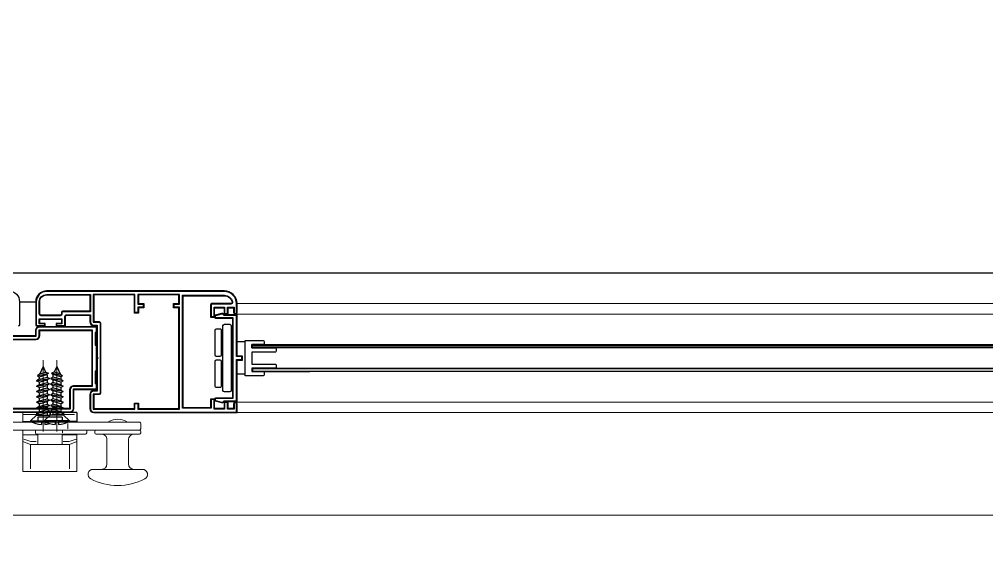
# Model space of a CAD drawing. Header units: millimetres. Extents: x 1251.1 to 1334.1, y 1577.6 to 1641.3.
# Drawn here: x 1277.3968 to 1277.7549, y 1610.7564 to 1610.9534 of the extents above; entities that cross this region are included whole.
import ezdxf

# ---------------------------------------------------------------- set-up
doc = ezdxf.new("R2010")
doc.units = ezdxf.units.MM
doc.linetypes.add('ACAD_ISO02W100', pattern=[15, 12, -3])
doc.layers.add('MONTANTI sezioni - windows structure section', color=2, linetype='Continuous')
doc.layers.add('MURATURA', color=140, linetype='Continuous')
doc.layers.add('PROIEZIONI finissime - fine lines', color=251, linetype='Continuous', lineweight=9)

msp = doc.modelspace()

# ---------------------------------------------------------------- hatches: boundary and pattern name
at = {"layer": 'MURATURA', "linetype": 'ACAD_ISO02W100'}
h = msp.add_hatch(dxfattribs=at)
h.set_pattern_fill('ANSI35', color=3, scale=0.05)
h.set_pattern_definition([(45, (0, 0), (-0.2245064030267288, 0.2245064030267289), []), (45, (0.2245065000000001, 0), (-0.2245064030267288, 0.2245064030267289), [0.396875, -0.079375, 0, -0.079375])])
h.paths.add_polyline_path([(1275.456753483145, 1615.634523159729), (1275.156753483145, 1615.634523159729), (1275.156753483145, 1613.888217224021), (1275.456753483146, 1613.888217224021)])
h.paths.add_polyline_path([(1275.456753483146, 1612.502217224021), (1275.156753483145, 1612.502217224021), (1275.156753483145, 1611.751262682027), (1275.456753483146, 1611.751262682027)])
h.paths.add_polyline_path([(1275.456753483146, 1611.751262682027), (1275.156753483145, 1611.751262682027), (1275.156753483145, 1610.859523159729), (1275.456753483146, 1610.859523159729)])
h.paths.add_polyline_path([(1276.706753483145, 1610.859523159729), (1275.456753483145, 1610.859523159729), (1275.456753483146, 1610.559523159729), (1276.706753483145, 1610.559523159729)])
h.paths.add_polyline_path([(1280.083173709272, 1610.859523159729), (1279.606753483146, 1610.859523159729), (1278.092753483145, 1610.859523159729), (1278.092753483145, 1610.559523159729), (1280.083173709272, 1610.559523159729)])
h.paths.add_polyline_path([(1281.066059752196, 1610.798323204241), (1281.088141802334, 1610.798323204241), (1281.088141802334, 1610.853528329592), (1281.066059752196, 1610.853528329592), (1280.383173709272, 1610.859523159729), (1280.383173709272, 1610.559523159729), (1281.066059752196, 1610.559523159729)])
h.paths.add_polyline_path([(1286.476753483145, 1610.859523159729), (1283.906555309423, 1610.859523159729), (1283.906555309423, 1610.559523159729), (1286.476753483145, 1610.559523159729)])
h.paths.add_polyline_path([(1283.431753483145, 1610.859523159729), (1282.810541713302, 1610.859523159729), (1282.810541713302, 1610.853528329592), (1282.788459663164, 1610.853528329592), (1282.788459663164, 1610.798323204241), (1282.810541713302, 1610.798323204241), (1282.810541713302, 1610.559523159729), (1283.431753483145, 1610.559523159729)])
h.paths.add_polyline_path([(1287.856753483145, 1610.859523159729), (1286.476753483145, 1610.859523159729), (1286.476753483145, 1610.559523159729), (1287.856753483145, 1610.559523159729)])
h.paths.add_polyline_path([(1288.156753483145, 1620.259523159729), (1287.856753483144, 1620.259523159729), (1287.856753483144, 1619.927217224021), (1288.156753483145, 1619.927217224021)])
h.paths.add_polyline_path([(1288.156753483145, 1618.409523159729), (1287.856753483144, 1618.409523159729), (1287.856753483144, 1618.059523159729), (1287.731753483143, 1618.059523159729), (1287.731753483143, 1618.042164282457), (1287.742994117388, 1618.042291516555), (1287.743056600734, 1618.036771357635), (1287.731753483143, 1618.036643416282), (1287.731753483143, 1617.909523159729), (1287.856753483144, 1617.909523159729), (1287.856753483144, 1616.268433821685, -0.09632442020552003), (1287.890346662308, 1616.260620894303), (1287.892460222294, 1616.261089947665, -1.409615050015798), (1287.905630186941, 1616.253700762244), (1287.920838684319, 1616.253700762244), (1287.920838684319, 1616.267700762244), (1287.925838684319, 1616.267700762244), (1287.925838684319, 1616.302200762244), (1288.035838684319, 1616.302200762244), (1288.035838684319, 1616.312200762244), (1287.980838684319, 1616.312200762244), (1287.980838684319, 1617.512200762244), (1287.941338684319, 1617.505000762244, -0.4142135623731002), (1287.942638684319, 1617.503700762245), (1287.946338684319, 1617.469200762244, -0.4142135623730951), (1287.947338684318, 1617.470200762244), (1287.966338684319, 1617.470200762244), (1287.966338684319, 1617.455200762245), (1287.942838684319, 1617.455200762245), (1287.942838684319, 1617.016534821501), (1287.942838684319, 1616.985674771253, -0.3790516119486363), (1287.94607038237, 1616.972544212884, 0.620867106915617), (1287.947540199818, 1616.971518201157, -0.7297554518617066), (1287.955522456552, 1616.949632983766, -0.5119182938506173), (1287.956838684318, 1616.948684300468), (1287.956838684319, 1616.927684300468), (1287.952838684319, 1616.927684300468), (1287.952838684319, 1616.918184300468), (1287.946088684319, 1616.915184300468), (1287.946088684319, 1616.913784821501), (1287.952838684319, 1616.913784821501), (1287.945588684319, 1616.915684300468, -1), (1287.944588684318, 1616.915684300468), (1287.94437192472, 1616.913784821501), (1287.944588684318, 1616.913784821501), (1287.944588684318, 1616.917684300468), (1287.943588684319, 1616.917684300468), (1287.944588684318, 1616.915684300468, 1), (1287.945588684319, 1616.915684300468), (1287.944588575847, 1616.927173886061, 0.4203278659906254), (1287.944088684319, 1616.927684300468), (1287.943338684319, 1616.927684300468, -0.4142135625510318), (1287.942838684319, 1616.928184300468, -1.067497911794788), (1287.945359165693, 1616.928349049124), (1287.946088684319, 1616.930989715194), (1287.946088684319, 1616.939684300468), (1287.945600615065, 1616.945331958972, -0.4883684815509557), (1287.945280935352, 1616.943787409157), (1287.944338684319, 1616.945431950885), (1287.944338684319, 1616.943818275064, 0.5773502690743991), (1287.945838684319, 1616.944684300468, 0.4202604686357269), (1287.937034562273, 1616.947708077995), (1287.938477291764, 1616.945190034751), (1287.937926534358, 1616.947245489373), (1287.935452718998, 1616.94839904842), (1287.935210026717, 1616.948008377082), (1287.934457858347, 1616.948862959561), (1287.931838684319, 1616.950084300468), (1287.93387604004, 1616.951034335043), (1287.936049672383, 1616.956321624474), (1287.938763953429, 1616.951584300468), (1287.939728677248, 1616.951584300468), (1287.942838684319, 1616.956970990725), (1287.942838684319, 1616.97516320439), (1287.942482823222, 1616.975784300468), (1287.941567801006, 1616.975784300468), (1287.939040546635, 1616.971406967493), (1287.937071039432, 1616.974844413209), (1287.935452718998, 1616.97559904842), (1287.935210026717, 1616.975208377082), (1287.934457858347, 1616.976062959561), (1287.931838684319, 1616.977284300468), (1287.930838684319, 1616.977284300468), (1287.919262518752, 1616.981334821501), (1287.910688684318, 1616.984334821501, -0.4142135623730947), (1287.910188684318, 1616.984834821501), (1287.910188684318, 1616.987334821501), (1287.942838684319, 1616.987334821501), (1287.942838684319, 1617.016534821501), (1287.942838684319, 1617.450700762244), (1287.942654862448, 1617.450900762244), (1287.923238684319, 1617.450900762244), (1287.923238684319, 1617.448900762245), (1287.916688684319, 1617.448900762245), (1287.916688684319, 1617.450900762244), (1287.898038684319, 1617.450900762244), (1287.898038684319, 1617.464700762245), (1287.884338684318, 1617.464700762245), (1287.884338684318, 1617.466543243461, -0.271448357002577), (1287.884338684318, 1617.476858281027), (1287.884338684318, 1617.531479555636), (1287.892003929958, 1617.556200762245), (1287.890666078769, 1617.556200762245, 0.8555416619106179), (1287.889748667093, 1617.562057045812), (1287.888338684319, 1617.564700762244), (1287.8901844182, 1617.564700762244), (1287.891683197536, 1617.573200762244), (1287.900338684319, 1617.573200762244), (1287.900338684319, 1617.573700762244, 0.2035297149911668), (1287.893862767395, 1617.570950762245), (1287.89534493823, 1617.570950762245, -0.3567297367405337), (1287.905406158356, 1617.57210024592, 0.2481821583237706), (1287.912838684319, 1617.571249655855), (1287.912838684319, 1617.574300762245), (1287.915838684318, 1617.573700762244), (1287.915838684318, 1617.605200762245), (1288.156753483145, 1617.605200762245)])
h.paths.add_polyline_path([(1287.927988684319, 1617.440700762244), (1287.928888684318, 1617.440700762244, 1), (1287.928888684318, 1617.441300762245), (1287.9282427172, 1617.441160347003, -0.5898519522632197)], flags=16)
h.paths.add_polyline_path([(1287.927688684319, 1616.999234821501, -7.433347962074191), (1287.926252754182, 1617.003457354266, 0.8217885193811031), (1287.926138684319, 1617.004034821501, 2.061552811797804), (1287.924938684319, 1617.003734821501)], flags=16)
h.paths.add_polyline_path([(1287.927688684319, 1616.995034821501), (1287.928688684319, 1616.989534821501), (1287.928688684319, 1616.992534821501), (1287.927688684319, 1617.00344391241)], flags=16)
h.paths.add_polyline_path([(1287.928688684319, 1617.450700762244), (1287.928688684319, 1617.447700762244), (1287.927488684319, 1617.430900762244), (1287.927488684319, 1616.995034821501), (1287.926688684319, 1616.995034821501), (1287.926688684319, 1617.430900762244), (1287.926688684319, 1617.445000762245)], flags=16)
h.paths.add_polyline_path([(1287.918888684319, 1617.445200762244), (1287.918888684319, 1617.430700762244), (1287.918888684319, 1616.995034821501), (1287.916688684319, 1616.989534821501), (1287.916688684319, 1616.992534821501), (1287.917688684319, 1617.430700762244), (1287.917688684319, 1617.445200762244)], flags=16)
h.paths.add_polyline_path([(1287.902538684318, 1617.450700762244), (1287.902538684318, 1617.016534821501), (1287.906438684319, 1616.988884821501), (1287.906438684319, 1617.016534821501)], flags=16)
h.paths.add_polyline_path([(1287.918688684319, 1617.445000762245), (1287.918688684319, 1617.430900762244), (1287.917888684319, 1617.430900762244), (1287.917888684319, 1617.445000762245)], flags=0)
h.paths.add_polyline_path([(1287.918688684319, 1616.995034821501), (1287.917888684319, 1616.995034821501), (1287.917888684319, 1617.016534821501), (1287.918688684319, 1617.016534821501)], flags=0)
h.paths.add_polyline_path([(1287.947221021968, 1616.976684300468), (1287.946095408117, 1616.976684300468), (1287.946095408117, 1616.972592205622, 0.105172265182314)], flags=17)
h.paths.add_polyline_path([(1287.947221021968, 1616.977884300468), (1287.945910087964, 1616.977884300468), (1287.945910087964, 1616.982318006593, -0.1148136773592622)], flags=17)
h.paths.add_polyline_path([(1287.905538684319, 1616.935034821501), (1287.905338684319, 1616.935034821501), (1287.905338684319, 1616.925034821501), (1287.905538684319, 1616.924881880325)], flags=16)
h.paths.add_polyline_path([(1287.942638684319, 1616.911831412435), (1287.941567801006, 1616.907834821501), (1287.942532524826, 1616.907834821501), (1287.942638684319, 1616.908020105157)], flags=16)
h.paths.add_polyline_path([(1287.942357822973, 1616.907182825313), (1287.942410728055, 1616.907380269766), (1287.942195012734, 1616.90700663987)], flags=0)
h.paths.add_polyline_path([(1287.942748225786, 1616.906934821501), (1287.942838684319, 1616.907477645112), (1287.942838684319, 1616.907834821501), (1287.941548385876, 1616.907834821501), (1287.941698365865, 1616.906934821501)], flags=0)
h.paths.add_polyline_path([(1287.941538684319, 1616.911026916347), (1287.943588684319, 1616.911026916347), (1287.943588684319, 1616.913784821501), (1287.941538684319, 1616.926312599279)], flags=16)
h.paths.add_polyline_path([(1287.912529455188, 1616.917851586117), (1287.911888684319, 1616.917209015733), (1287.911888684319, 1616.923734430852, -0.4784323438488244)], flags=16)
h.paths.add_polyline_path([(1287.954588684319, 1616.911034821501), (1287.953588684318, 1616.913784821501), (1287.953588684318, 1616.911034821501)], flags=16)
h.paths.add_polyline_path([(1287.950838684319, 1616.896534821501), (1287.951088684319, 1616.896534821501), (1287.951088684319, 1616.899284821501), (1287.951052778073, 1616.900634821501), (1287.950838684319, 1616.900634821501)], flags=16)
h.paths.add_polyline_path([(1287.954588684319, 1616.899284821501), (1287.954588684319, 1616.89946099648), (1287.95452462069, 1616.899284821501)], flags=16)
h.paths.add_polyline_path([(1287.946088684319, 1616.893784821501), (1287.948458625405, 1616.893784821501), (1287.946088684319, 1616.896349458234)], flags=16)
h.paths.add_polyline_path([(1287.942482823222, 1616.899734821501), (1287.941567801006, 1616.899734821501), (1287.941307993385, 1616.899284821501), (1287.942740653691, 1616.899284821501)], flags=0)
h.paths.add_polyline_path([(1287.92787604004, 1616.905384786926), (1287.926896192359, 1616.905841697403), (1287.927165983944, 1616.904834821501), (1287.928102133703, 1616.904834821501)], flags=16)
h.paths.add_polyline_path([(1287.928457858347, 1616.907556162408), (1287.928097746804, 1616.907388239638), (1287.928312453654, 1616.907013504708)], flags=16)
h.paths.add_polyline_path([(1287.938410728055, 1616.907380269765), (1287.937801809433, 1616.906325591775), (1287.937964968686, 1616.905716673154)], flags=0)
h.paths.add_polyline_path([(1287.938898205775, 1616.907834821501), (1287.937567801006, 1616.907834821501), (1287.936964968686, 1616.905585020655), (1287.937165983944, 1616.904834821501), (1287.938398272479, 1616.904834821501)], flags=0)
h.paths.add_polyline_path([(1287.939567801006, 1616.907834821501), (1287.939048185764, 1616.908734821501), (1287.937770128775, 1616.906504186592), (1287.938178014302, 1616.904056546894), (1287.93824829249, 1616.903934821501), (1287.938763953429, 1616.904834821501)], flags=0)
h.paths.add_polyline_path([(1287.946914791851, 1616.903784821501, -0.2283360803227158), (1287.945187847657, 1616.895100399207), (1287.942532524826, 1616.899734821501), (1287.939567801006, 1616.899734821501), (1287.937040546634, 1616.895357488525), (1287.934532524825, 1616.899734821501), (1287.933567801006, 1616.899734821501), (1287.931494668821, 1616.896144051226), (1287.930743433566, 1616.898947699366), (1287.929452718998, 1616.899549569453), (1287.929210026717, 1616.899158898115), (1287.928457858347, 1616.900013480594), (1287.925838684319, 1616.901234821501), (1287.92787604004, 1616.902184856076), (1287.928386797842, 1616.90342725769), (1287.929703733222, 1616.908342127437), (1287.929996626441, 1616.907834821501), (1287.930532524825, 1616.907834821501), (1287.933040546634, 1616.912212154475), (1287.935567801006, 1616.907834821501), (1287.936532524825, 1616.907834821501), (1287.937048185764, 1616.908734821501), (1287.937567801006, 1616.907834821501), (1287.939629717532, 1616.904834821501), (1287.942763953429, 1616.904834821501), (1287.943567801006, 1616.907834821501), (1287.943019017432, 1616.908785342534), (1287.945910087964, 1616.908785342534), (1287.945910087964, 1616.915184300468), (1287.950588684319, 1616.915184300468, 0.520473367305674), (1287.951058581031, 1616.915855172), (1287.953588684318, 1616.910858646523), (1287.951058581031, 1616.915855172, -0.5204733673048683), (1287.950588684319, 1616.915184300468), (1287.946095408117, 1616.915184300468), (1287.946095408117, 1616.911026916347, -0.07153290864980856), (1287.947050552276, 1616.908284821501), (1287.950639377775, 1616.908284821501, 0.2808556642637923), (1287.947083163659, 1616.908109204429, -0.1072910989195366)], flags=16)
h.paths.add_polyline_path([(1287.950338684319, 1616.891184300468, -0.5204733673209005), (1287.950808581031, 1616.890513428937), (1287.952862292304, 1616.893784821501)], flags=16)
h.paths.add_polyline_path([(1287.950338684319, 1616.909184300468), (1287.949338684318, 1616.909184300468), (1287.9461923721, 1616.905734821501), (1287.947221021968, 1616.905734821501)], flags=16)
h.paths.add_polyline_path([(1287.929548385877, 1616.899734821501), (1287.930178014302, 1616.903513096107), (1287.927996626441, 1616.899734821501)], flags=0)
h.paths.add_polyline_path([(1287.933048185763, 1616.908734821501), (1287.932187199802, 1616.907232114377), (1287.932660196806, 1616.906406577146)], flags=0)
h.paths.add_polyline_path([(1287.933567801006, 1616.907834821501), (1287.932201775602, 1616.910200846904), (1287.931703733222, 1616.908342127436), (1287.93199662644, 1616.907834821501)], flags=0)
h.paths.add_polyline_path([(1287.947221021968, 1616.901834821501), (1287.946095408117, 1616.901834821501), (1287.946095408117, 1616.896542726655), (1287.941387844062, 1616.896542726655), (1287.940532524826, 1616.899734821501), (1287.937567801006, 1616.899734821501), (1287.935040546635, 1616.895357488526), (1287.930813655032, 1616.902734821501), (1287.932201260124, 1616.902734821501), (1287.932322728315, 1616.903188146961), (1287.931540508162, 1616.907882094093), (1287.93293382641, 1616.905468796098), (1287.933703733222, 1616.908342127436), (1287.936248292491, 1616.903934821501), (1287.936763953429, 1616.904834821501), (1287.943838684319, 1616.904834821501), (1287.943838684319, 1616.908837452624, -0.1980842244545885)], flags=0)
h.paths.add_polyline_path([(1287.944588684318, 1616.899284821501), (1287.945838684319, 1616.896690899069), (1287.945838684319, 1616.901834821501), (1287.944588684318, 1616.902991397146)], flags=0)
h.paths.add_polyline_path([(1287.941728677248, 1616.902734821501), (1287.942941112813, 1616.904834821501), (1287.942763953429, 1616.904834821501), (1287.941560744573, 1616.902734821501)], flags=0)
h.paths.add_polyline_path([(1287.936398272479, 1616.902734821501), (1287.937048185764, 1616.898834821501), (1287.934813655032, 1616.902734821501), (1287.936398272479, 1616.902734821501), (1287.935796734173, 1616.906344532907), (1287.93672029054, 1616.90289777362), (1287.936813655032, 1616.902734821501)], flags=0)
h.paths.add_polyline_path([(1287.910338684319, 1616.908834821501, -0.4142135623731176), (1287.910638684319, 1616.908534821501), (1287.910838684319, 1616.908534821501, 0.4142135623730951), (1287.910338684319, 1616.909034821501, 2.305040646832476), (1287.903310244635, 1616.909034821501)], flags=16)
h.paths.add_polyline_path([(1287.905538684319, 1616.899034821501, 1.287696884126436), (1287.907038684319, 1616.900034821501, 3.004626061660565)], flags=16)
h.paths.add_polyline_path([(1287.945910087964, 1616.905926916347), (1287.945838684319, 1616.906934821501), (1287.945838684319, 1616.905849646742), (1287.945910087964, 1616.90473298689)], flags=0)
h.paths.add_polyline_path([(1287.932312453654, 1616.900556138293), (1287.933017845774, 1616.901787282367), (1287.932763953429, 1616.902734821501), (1287.931728677248, 1616.902734821501)], flags=0)
h.paths.add_polyline_path([(1287.909188684319, 1616.885534821501), (1287.909188684319, 1616.887534821501), (1287.899338684319, 1616.887534821501), (1287.899338684319, 1616.872534821501), (1287.906038684319, 1616.872534821501), (1287.906038684319, 1616.871034821501), (1287.904038684319, 1616.871034821501), (1287.904038684319, 1616.869034821501), (1287.899338684319, 1616.869034821501), (1287.899338684319, 1616.858034821501), (1287.904038684319, 1616.858034821501), (1287.941338684319, 1616.856034821501), (1287.941338684319, 1616.871034821501), (1287.939338684319, 1616.871034821501), (1287.939338684319, 1616.872534821501), (1287.941338684319, 1616.887534821501), (1287.936188684319, 1616.887534821501), (1287.936188684319, 1616.885034821501), (1287.909688684319, 1616.885234821501, -0.4142135623731173), (1287.909388684319, 1616.885534821501), (1287.909388684319, 1616.887534821501), (1287.909188684319, 1616.887534821501), (1287.909188684319, 1616.885534821501, 0.7207592199694189), (1287.910088684319, 1616.885234821501), (1287.935688684319, 1616.885234821501), (1287.935905498205, 1616.885327477008, -0.2047200237792095), (1287.935688684319, 1616.885234821501), (1287.909688684319, 1616.885234821501), (1287.909688684319, 1616.885034821501, -0.4142135622399033)], flags=16)
h.paths.add_polyline_path([(1287.950838684319, 1616.886684300468, 0.414213562373095), (1287.950338684319, 1616.887184300468, 0.849882950130926), (1287.950838684319, 1616.881965206704)], flags=16)
h.paths.add_polyline_path([(1287.946838684318, 1616.870184300468), (1287.948838684319, 1616.870184300468, 0.414213562373095), (1287.949338684319, 1616.870684300468, 0.4142135622399026), (1287.949838684319, 1616.870184300468, 1.917188118692041), (1287.950366635168, 1616.870940898769), (1287.954817387085, 1616.872393207077, 0.5219940003537873), (1287.947313025968, 1616.870842414351, -0.5119182938458535)], flags=16)
h.paths.add_polyline_path([(1287.967402418237, 1616.888666090777, -0.2440710539835995), (1287.967402418237, 1616.868702510159, -0.7852834424796222), (1287.963838684319, 1616.869572314453), (1287.963838684319, 1616.882684300468), (1287.961838684319, 1616.882684300468, 1.153515665027133), (1287.964252698354, 1616.886616489485, -1.103250625712284)], flags=16)
h.paths.add_polyline_path([(1287.927988684319, 1616.824534821501), (1287.928888684318, 1616.824534821501, 1), (1287.928888684318, 1616.825134821501), (1287.9282427172, 1616.82499440626, -0.5898519522632197)], flags=0)
h.paths.add_polyline_path([(1287.927688684319, 1616.383400762244, -7.433347967348145), (1287.926252754182, 1616.38762329501, 0.821788519393153), (1287.926138684319, 1616.388200762245, 2.061552811797659), (1287.924938684319, 1616.387900762244)], flags=16)
h.paths.add_polyline_path([(1287.927688684319, 1616.383400762244), (1287.927293684319, 1616.375500762244), (1287.923438684319, 1616.375500762244), (1287.923438684319, 1616.373700762245), (1287.928688684319, 1616.373700762245), (1287.928688684319, 1616.376700762244), (1287.927688684319, 1616.385100762244)], flags=16)
h.paths.add_polyline_path([(1287.917688684319, 1616.829034821501), (1287.916688684319, 1616.834534821501), (1287.916688684319, 1616.831534821501), (1287.917688684319, 1616.632519340037)], flags=0)
h.paths.add_polyline_path([(1287.921938684319, 1616.834534821501), (1287.906438684319, 1616.834534821501), (1287.906438684319, 1616.393700762244), (1287.906438684319, 1616.373050762244), (1287.907873869503, 1616.371500762245), (1287.916688684319, 1616.371500762245), (1287.916688684319, 1616.376700762244), (1287.917888684319, 1616.397100762243), (1287.917888684319, 1616.8327348215), (1287.921938684319, 1616.832734821501)], flags=16)
h.paths.add_polyline_path([(1287.928688684319, 1616.836734821501), (1287.928688684319, 1616.831534821501), (1287.927488684319, 1616.393700762243), (1287.927488684319, 1616.828834821501), (1287.926688684319, 1616.828834821501), (1287.926688684319, 1616.393700762244), (1287.926488684319, 1616.379200762244), (1287.926488684319, 1616.829034821501), (1287.929568684319, 1616.836734821501)], flags=16)
h.paths.add_polyline_path([(1287.923938684319, 1616.840234821501), (1287.912438684319, 1616.841734821501, -1), (1287.912438684319, 1616.842734821501), (1287.921438684319, 1616.842734821501), (1287.932938684319, 1616.841234821501, -1), (1287.932938684319, 1616.840234821501)], flags=16)
h.paths.add_polyline_path([(1287.938938684319, 1616.835184821501), (1287.938938684319, 1616.393700762244), (1287.942838684319, 1616.373700762244), (1287.942838684319, 1616.393700762244)], flags=16)
h.paths.add_polyline_path([(1287.943838684319, 1616.369700762245, -0.4142135624063931), (1287.944838684319, 1616.370700762245), (1287.942838684319, 1616.370700762244)], flags=16)
h.paths.add_polyline_path([(1287.942638684319, 1616.320700762245), (1287.942638684319, 1616.352400762244), (1287.941538684319, 1616.352400762244), (1287.941538684319, 1616.337000762245)], flags=16)
h.paths.add_polyline_path([(1287.918688684319, 1616.828834821501), (1287.917888684319, 1616.828834821501), (1287.917688684319, 1616.829034821501), (1287.918688684319, 1616.829034821501), (1287.918688684319, 1616.393700762244), (1287.918888684319, 1616.379200762244), (1287.918888684319, 1616.393700762244)], flags=16)
h.paths.add_polyline_path([(1287.918688684319, 1616.393500762244), (1287.918688684319, 1616.379200762244), (1287.917888684319, 1616.379200762244), (1287.917888684319, 1616.393500762244)], flags=0)
h.paths.add_polyline_path([(1287.966338684319, 1616.355200762245), (1287.966338684319, 1616.368200762244, 1), (1287.964338684319, 1616.368200762244), (1287.96438290531, 1616.355494848093, 1.161609647338991)], flags=16)
h.paths.add_polyline_path([(1287.932938684319, 1616.368000762244), (1287.923938684319, 1616.368000762244), (1287.923938684319, 1616.365500762244, -0.4142135623064989), (1287.923438684319, 1616.366000762244), (1287.923438684319, 1616.368000762244), (1287.921438684319, 1616.368000762244, -0.4142135623730941), (1287.921938684319, 1616.367500762245), (1287.923438684319, 1616.367500762245)], flags=16)
h.paths.add_polyline_path([(1287.897838684318, 1616.354787637359), (1287.898177516824, 1616.354200762244), (1287.899748691389, 1616.354200762244), (1287.897838684318, 1616.357508991535)], flags=16)
h.paths.add_polyline_path([(1287.901588684319, 1616.327750762244), (1287.901388684319, 1616.32779765508), (1287.901388684319, 1616.327550762245, -0.4142135623682167)], flags=16)
h.paths.add_polyline_path([(1287.905538684319, 1616.319200762244), (1287.905338684319, 1616.319200762244), (1287.905338684319, 1616.309200762244), (1287.905538684319, 1616.309047821068)], flags=16)
h.paths.add_polyline_path([(1287.891456346669, 1616.331300762244), (1287.892838684319, 1616.331300762244), (1287.892838684319, 1616.335858281028, 0.1183644341850213)], flags=16)
h.paths.add_polyline_path([(1287.88295634667, 1616.353300762244), (1287.884338684318, 1616.353300762244), (1287.884338684318, 1616.357858281027, 0.1183644341738465)], flags=16)
h.paths.add_polyline_path([(1287.8993467676, 1616.352700762244), (1287.899884623605, 1616.354708068181), (1287.900177516824, 1616.354200762244), (1287.900713415209, 1616.354200762244), (1287.902658182147, 1616.357595027962), (1287.902045604771, 1616.35530885807), (1287.903073641332, 1616.354829476748), (1287.904658182147, 1616.357595027962), (1287.903748691389, 1616.354200762244), (1287.904772029168, 1616.354200762244), (1287.9062881547, 1616.356214066733), (1287.905601328597, 1616.353650796819), (1287.907638684319, 1616.352700762244), (1287.905019510291, 1616.351479421337), (1287.902066491566, 1616.348124324046), (1287.902429182873, 1616.350300762244), (1287.901909567631, 1616.351200762244), (1287.900944843812, 1616.351200762244), (1287.899000076873, 1616.347806496526), (1287.899909567631, 1616.351200762244), (1287.894838684319, 1616.351200762244), (1287.894838684319, 1616.343700762244), (1287.897838684318, 1616.343700762244), (1287.897838684318, 1616.318200762244), (1287.897838684318, 1616.299200762244), (1287.911338684319, 1616.300900762245, 0.9052897873489504), (1287.912088684319, 1616.308426013914), (1287.912088684319, 1616.308200762244), (1287.915838684318, 1616.308200762244), (1287.915838684318, 1616.296200762244), (1287.894838684319, 1616.296200762244), (1287.894838684319, 1616.319450762244), (1287.893673822462, 1616.32432887276, -0.1551992392312012), (1287.891456346669, 1616.330100762244), (1287.893838684319, 1616.330100762244), (1287.895578996742, 1616.342700762244, -3.830235307395358), (1287.89428435551, 1616.346305565512, 1.795423136582553), (1287.892838684319, 1616.347200762244), (1287.892698684318, 1616.348200762244), (1287.886838684318, 1616.348200762244), (1287.886838684319, 1616.294815425555, 0.07530872579190465), (1287.887287293733, 1616.291853848631), (1287.892614084269, 1616.266232951754, -0.4101860522196146), (1287.890676512438, 1616.262491567354), (1287.891799468933, 1616.268860170107), (1287.887287293733, 1616.291853848631, -0.0753087257933803), (1287.886838684319, 1616.294815425555), (1287.886838684318, 1616.34467891707, -0.2302041215692192), (1287.882938684319, 1616.352700762244)], flags=16)
h.paths.add_polyline_path([(1287.905077987209, 1616.354923807593), (1287.904612734086, 1616.354111786011), (1287.905601328598, 1616.353650796819)], flags=16)
h.paths.add_polyline_path([(1287.903480742196, 1616.351200762244), (1287.900579162862, 1616.351200762244), (1287.901229076147, 1616.355100762244)], flags=0)
h.paths.add_polyline_path([(1287.894338684319, 1616.340700762244), (1287.893338684318, 1616.336200762244), (1287.893838684319, 1616.336200762244), (1287.897838684318, 1616.340700762244)], flags=0)
h.paths.add_polyline_path([(1287.894838684319, 1616.317200762245, 1.593227826171133), (1287.896078996742, 1616.318200762244, 1.593227826457661)], flags=0)
h.paths.add_polyline_path([(1287.897338684319, 1616.317700762245), (1287.897838684318, 1616.318200762244), (1287.896078996742, 1616.318200762244), (1287.895338684319, 1616.317700762244)], flags=0)
h.paths.add_polyline_path([(1287.894338684319, 1616.320700762244), (1287.893338684318, 1616.325200762244), (1287.893838684319, 1616.325200762244), (1287.897838684318, 1616.320700762244)], flags=16)
h.paths.add_polyline_path([(1285.35187570695, 1616.537647686661), (1286.713744738328, 1616.537647686661), (1286.713744738328, 1617.155860510672), (1285.35187570695, 1617.155860510672)], flags=9)
h.paths.add_polyline_path([(1280.827885312759, 1613.11427060983), (1282.585320510577, 1613.11427060983), (1282.585320510577, 1613.732483433841), (1280.827885312759, 1613.732483433841)], flags=9)
h.paths.add_polyline_path([(1276.848213701629, 1612.972055608124), (1278.302988599309, 1612.972055608124), (1278.302988599309, 1613.590268432135), (1276.848213701629, 1613.590268432135)], flags=9)
h.paths.add_polyline_path([(1281.003055865096, 1617.670198581119), (1282.457626124305, 1617.670198581119), (1282.457626124305, 1618.28841140513), (1281.003055865096, 1618.28841140513)], flags=9)
h.paths.add_polyline_path([(1276.388623040398, 1617.727487322587), (1278.449332453768, 1617.727487322587), (1278.449332453768, 1618.345700146598), (1276.388623040398, 1618.345700146598)], flags=9)

# ---------------------------------------------------------------- linework, layer by layer
at = {"layer": 'MONTANTI sezioni - windows structure section'}
for p, q in [((1277.396919423889, 1610.848889469485), (1277.402919423889, 1610.848889469485)), ((1277.480419423889, 1610.834039469485), (1277.477419423889, 1610.834039469485)), ((1277.482919423889, 1610.833039469485), (1277.918253483146, 1610.833039469485)), ((1277.482919423889, 1610.831839469485), (1277.482919423889, 1610.833039469485)), ((1277.918253483146, 1610.831839469485), (1277.482919423889, 1610.831839469485)), ((1277.483119423889, 1610.832839469485), (1277.918253483146, 1610.832839469485)), ((1277.483119423889, 1610.832039469485), (1277.483119423889, 1610.832839469485)), ((1277.918253483146, 1610.832039469485), (1277.483119423889, 1610.832039469485)), ((1277.403558206485, 1610.821527632766), (1277.407626742926, 1610.822417458591)), ((1277.405619423889, 1610.824889469485), (1277.404398082982, 1610.822270295457)), ((1277.404398082982, 1610.822270295457), (1277.406569458464, 1610.822852113764)), ((1277.405619423889, 1610.824889469485), (1277.406569458464, 1610.822852113764)), ((1277.406569458464, 1610.822852113764), (1277.407626742926, 1610.822417458591)), ((1277.407648265143, 1610.822421059971), (1277.406998596294, 1610.821931824719)), ((1277.408690582635, 1610.822421059971), (1277.409340251484, 1610.821931824719)), ((1277.409769389314, 1610.822852113764), (1277.408712104851, 1610.822417458591)), ((1277.412780641293, 1610.821527632766), (1277.408712104851, 1610.822417458591)), ((1277.410719423889, 1610.824889469485), (1277.409769389314, 1610.822852113764)), ((1277.411940764796, 1610.822270295457), (1277.409769389314, 1610.822852113764)), ((1277.410719423889, 1610.824889469485), (1277.411940764796, 1610.822270295457)), ((1277.932753483145, 1610.824239469485), (1277.482919423889, 1610.824239469485)), ((1277.482919423889, 1610.824239469485), (1277.482919423889, 1610.823039469485)), ((1277.482919423889, 1610.823039469485), (1277.504419423889, 1610.823039469485)), ((1277.918253483146, 1610.824039469485), (1277.483119423889, 1610.824039469485)), ((1277.483119423889, 1610.824039469485), (1277.483119423889, 1610.823239469485)), ((1277.483119423889, 1610.823239469485), (1277.918253483146, 1610.823239469485)), ((1277.928553483146, 1610.823039469485), (1277.504419423889, 1610.823039469485)), ((1277.403219423889, 1610.81967996804), (1277.408019423889, 1610.820479861314)), ((1277.404119423889, 1610.820195628979), (1277.403219423889, 1610.81967996804)), ((1277.404119423889, 1610.819160352798), (1277.403219423889, 1610.81967996804)), ((1277.404398082982, 1610.822270295457), (1277.403543500503, 1610.821518127087)), ((1277.403543500503, 1610.821518127087), (1277.404119423889, 1610.821160352798)), ((1277.404119423889, 1610.821160352798), (1277.406998596294, 1610.821931824719)), ((1277.404119423889, 1610.821160352798), (1277.404119423889, 1610.820195628979)), ((1277.404119423889, 1610.820195628979), (1277.407119423889, 1610.820999476556)), ((1277.404119423889, 1610.819160352798), (1277.407119423889, 1610.819964200375)), ((1277.404119423889, 1610.819160352798), (1277.404119423889, 1610.818195628979)), ((1277.404119423889, 1610.818195628979), (1277.407119423889, 1610.818999476556)), ((1277.406998596294, 1610.821931824719), (1277.407119423889, 1610.821672709105)), ((1277.407119423889, 1610.821672709105), (1277.407119423889, 1610.820999476556)), ((1277.407119423889, 1610.820999476556), (1277.408019423889, 1610.820479861314)), ((1277.408019423889, 1610.820479861314), (1277.407119423889, 1610.819964200375)), ((1277.407119423889, 1610.819964200375), (1277.407119423889, 1610.818999476556)), ((1277.407119423889, 1610.818999476556), (1277.408019423889, 1610.818479861314)), ((1277.409219423889, 1610.820999476556), (1277.408319423889, 1610.820479861314)), ((1277.408319423889, 1610.820479861314), (1277.409219423889, 1610.819964200375)), ((1277.413119423889, 1610.81967996804), (1277.408319423889, 1610.820479861314)), ((1277.409219423889, 1610.818999476556), (1277.408319423889, 1610.818479861314)), ((1277.409340251484, 1610.821931824719), (1277.409219423889, 1610.821672709105)), ((1277.409219423889, 1610.821672709105), (1277.409219423889, 1610.820999476556)), ((1277.412219423889, 1610.820195628979), (1277.409219423889, 1610.820999476556)), ((1277.409219423889, 1610.819964200375), (1277.409219423889, 1610.818999476556)), ((1277.412219423889, 1610.819160352798), (1277.409219423889, 1610.819964200375)), ((1277.412219423889, 1610.818195628979), (1277.409219423889, 1610.818999476556)), ((1277.412219423889, 1610.821160352798), (1277.409340251484, 1610.821931824719)), ((1277.411940764796, 1610.822270295457), (1277.412795347275, 1610.821518127087)), ((1277.412795347275, 1610.821518127087), (1277.412219423889, 1610.821160352798)), ((1277.412219423889, 1610.821160352798), (1277.412219423889, 1610.820195628979)), ((1277.412219423889, 1610.820195628979), (1277.413119423889, 1610.81967996804)), ((1277.412219423889, 1610.819160352798), (1277.413119423889, 1610.81967996804)), ((1277.412219423889, 1610.819160352798), (1277.412219423889, 1610.818195628979)), ((1277.480419423889, 1610.822039469485), (1277.477419423889, 1610.822039469485)), ((1277.403219423889, 1610.81767996804), (1277.408019423889, 1610.818479861314)), ((1277.404119423889, 1610.818195628979), (1277.403219423889, 1610.81767996804)), ((1277.404119423889, 1610.817160352798), (1277.403219423889, 1610.81767996804)), ((1277.403219423889, 1610.815679968041), (1277.408019423889, 1610.816479861313)), ((1277.404119423889, 1610.816195628978), (1277.403219423889, 1610.815679968041)), ((1277.404119423889, 1610.815160352798), (1277.403219423889, 1610.815679968041)), ((1277.404119423889, 1610.817160352798), (1277.407119423889, 1610.817964200375)), ((1277.404119423889, 1610.817160352798), (1277.404119423889, 1610.816195628978)), ((1277.404119423889, 1610.816195628978), (1277.407119423889, 1610.816999476556)), ((1277.404119423889, 1610.815160352798), (1277.407119423889, 1610.815964200375)), ((1277.408019423889, 1610.818479861314), (1277.407119423889, 1610.817964200375)), ((1277.407119423889, 1610.817964200375), (1277.407119423889, 1610.816999476556)), ((1277.407119423889, 1610.816999476556), (1277.408019423889, 1610.816479861313)), ((1277.408019423889, 1610.816479861313), (1277.407119423889, 1610.815964200375)), ((1277.407119423889, 1610.815964200375), (1277.407119423889, 1610.814999476556)), ((1277.408319423889, 1610.818479861314), (1277.409219423889, 1610.817964200375)), ((1277.413119423889, 1610.81767996804), (1277.408319423889, 1610.818479861314)), ((1277.409219423889, 1610.816999476556), (1277.408319423889, 1610.816479861313)), ((1277.408319423889, 1610.816479861313), (1277.409219423889, 1610.815964200375)), ((1277.413119423889, 1610.815679968041), (1277.408319423889, 1610.816479861313)), ((1277.409219423889, 1610.817964200375), (1277.409219423889, 1610.816999476556)), ((1277.412219423889, 1610.817160352798), (1277.409219423889, 1610.817964200375)), ((1277.412219423889, 1610.816195628978), (1277.409219423889, 1610.816999476556)), ((1277.409219423889, 1610.815964200375), (1277.409219423889, 1610.814999476556)), ((1277.412219423889, 1610.815160352798), (1277.409219423889, 1610.815964200375)), ((1277.412219423889, 1610.818195628979), (1277.413119423889, 1610.81767996804)), ((1277.412219423889, 1610.817160352798), (1277.413119423889, 1610.81767996804)), ((1277.412219423889, 1610.817160352798), (1277.412219423889, 1610.816195628978)), ((1277.412219423889, 1610.816195628978), (1277.413119423889, 1610.815679968041)), ((1277.412219423889, 1610.815160352798), (1277.413119423889, 1610.815679968041)), ((1277.403219423889, 1610.81367996804), (1277.408019423889, 1610.814479861313)), ((1277.404119423889, 1610.814195628978), (1277.403219423889, 1610.81367996804)), ((1277.404119423889, 1610.813160352798), (1277.403219423889, 1610.81367996804)), ((1277.403219423889, 1610.81167996804), (1277.408019423889, 1610.812479861313)), ((1277.404119423889, 1610.812195628979), (1277.403219423889, 1610.81167996804)), ((1277.404119423889, 1610.811160352798), (1277.403219423889, 1610.81167996804)), ((1277.404119423889, 1610.815160352798), (1277.404119423889, 1610.814195628978)), ((1277.404119423889, 1610.814195628978), (1277.407119423889, 1610.814999476556)), ((1277.404119423889, 1610.813160352798), (1277.407119423889, 1610.813964200375)), ((1277.404119423889, 1610.813160352798), (1277.404119423889, 1610.812195628979)), ((1277.404119423889, 1610.812195628979), (1277.407119423889, 1610.812999476556)), ((1277.404119423889, 1610.811160352798), (1277.407119423889, 1610.811964200375)), ((1277.407119423889, 1610.814999476556), (1277.408019423889, 1610.814479861313)), ((1277.408019423889, 1610.814479861313), (1277.407119423889, 1610.813964200375)), ((1277.407119423889, 1610.813964200375), (1277.407119423889, 1610.812999476556)), ((1277.407119423889, 1610.812999476556), (1277.408019423889, 1610.812479861313)), ((1277.408019423889, 1610.812479861313), (1277.407119423889, 1610.811964200375)), ((1277.407119423889, 1610.811964200375), (1277.407119423889, 1610.810999476556)), ((1277.409219423889, 1610.814999476556), (1277.408319423889, 1610.814479861313)), ((1277.408319423889, 1610.814479861313), (1277.409219423889, 1610.813964200375)), ((1277.413119423889, 1610.81367996804), (1277.408319423889, 1610.814479861313)), ((1277.409219423889, 1610.812999476556), (1277.408319423889, 1610.812479861313)), ((1277.408319423889, 1610.812479861313), (1277.409219423889, 1610.811964200375)), ((1277.413119423889, 1610.81167996804), (1277.408319423889, 1610.812479861313)), ((1277.412219423889, 1610.814195628978), (1277.409219423889, 1610.814999476556)), ((1277.409219423889, 1610.813964200375), (1277.409219423889, 1610.812999476556)), ((1277.412219423889, 1610.813160352798), (1277.409219423889, 1610.813964200375)), ((1277.412219423889, 1610.812195628979), (1277.409219423889, 1610.812999476556)), ((1277.409219423889, 1610.811964200375), (1277.409219423889, 1610.810999476556)), ((1277.412219423889, 1610.811160352798), (1277.409219423889, 1610.811964200375)), ((1277.412219423889, 1610.815160352798), (1277.412219423889, 1610.814195628978)), ((1277.412219423889, 1610.814195628978), (1277.413119423889, 1610.81367996804)), ((1277.412219423889, 1610.813160352798), (1277.413119423889, 1610.81367996804)), ((1277.412219423889, 1610.813160352798), (1277.412219423889, 1610.812195628979)), ((1277.412219423889, 1610.812195628979), (1277.413119423889, 1610.81167996804)), ((1277.412219423889, 1610.811160352798), (1277.413119423889, 1610.81167996804)), ((1277.403219423889, 1610.80967996804), (1277.408019423889, 1610.810479861314)), ((1277.404119423889, 1610.810195628978), (1277.403219423889, 1610.80967996804)), ((1277.404119423889, 1610.809160352798), (1277.403219423889, 1610.80967996804)), ((1277.403219423889, 1610.80767996804), (1277.408019423889, 1610.808479861314)), ((1277.404119423889, 1610.808195628978), (1277.403219423889, 1610.80767996804)), ((1277.404119423889, 1610.811160352798), (1277.404119423889, 1610.810195628978)), ((1277.404119423889, 1610.810195628978), (1277.407119423889, 1610.810999476556)), ((1277.404119423889, 1610.809160352798), (1277.407119423889, 1610.809964200375)), ((1277.404119423889, 1610.809160352798), (1277.404119423889, 1610.808195628978)), ((1277.404119423889, 1610.808195628978), (1277.407119423889, 1610.808999476556)), ((1277.407119423889, 1610.810999476556), (1277.408019423889, 1610.810479861314)), ((1277.408019423889, 1610.810479861314), (1277.407119423889, 1610.809964200375)), ((1277.407119423889, 1610.809964200375), (1277.407119423889, 1610.808999476556)), ((1277.407119423889, 1610.808999476556), (1277.408019423889, 1610.808479861314)), ((1277.408019423889, 1610.808479861314), (1277.407119423889, 1610.807964200375)), ((1277.409219423889, 1610.810999476556), (1277.408319423889, 1610.810479861314)), ((1277.408319423889, 1610.810479861314), (1277.409219423889, 1610.809964200375)), ((1277.413119423889, 1610.80967996804), (1277.408319423889, 1610.810479861314)), ((1277.409219423889, 1610.808999476556), (1277.408319423889, 1610.808479861314)), ((1277.408319423889, 1610.808479861314), (1277.409219423889, 1610.807964200375)), ((1277.413119423889, 1610.80767996804), (1277.408319423889, 1610.808479861314)), ((1277.412219423889, 1610.810195628978), (1277.409219423889, 1610.810999476556)), ((1277.409219423889, 1610.809964200375), (1277.409219423889, 1610.808999476556)), ((1277.412219423889, 1610.809160352798), (1277.409219423889, 1610.809964200375)), ((1277.412219423889, 1610.808195628978), (1277.409219423889, 1610.808999476556)), ((1277.412219423889, 1610.811160352798), (1277.412219423889, 1610.810195628978)), ((1277.412219423889, 1610.810195628978), (1277.413119423889, 1610.80967996804)), ((1277.412219423889, 1610.809160352798), (1277.413119423889, 1610.80967996804)), ((1277.412219423889, 1610.809160352798), (1277.412219423889, 1610.808195628978)), ((1277.412219423889, 1610.808195628978), (1277.413119423889, 1610.80767996804)), ((1277.418169423889, 1610.807889469485), (1277.398169423889, 1610.807889469485)), ((1277.403168902856, 1610.806889469485), (1277.400927329043, 1610.80481806584)), ((1277.400927329043, 1610.80481806584), (1277.405019423889, 1610.80481806584)), ((1277.400927329043, 1610.80481806584), (1277.400927329043, 1610.804632745687)), ((1277.400927329043, 1610.804632745687), (1277.405019423889, 1610.804632745687)), ((1277.403168902856, 1610.807889469485), (1277.403168902856, 1610.806889469485)), ((1277.403168902856, 1610.806889469485), (1277.408069944922, 1610.806889469485)), ((1277.404119423889, 1610.807160352798), (1277.403219423889, 1610.80767996804)), ((1277.403669423889, 1610.806139469486), (1277.403669423889, 1610.804639469485)), ((1277.412669423889, 1610.806139469486), (1277.403669423889, 1610.806139469486)), ((1277.404119423889, 1610.807160352798), (1277.407119423889, 1610.807964200375)), ((1277.404119423889, 1610.807160352798), (1277.404119423889, 1610.806889469485)), ((1277.405019423889, 1610.804889469485), (1277.405019423889, 1610.803507131836)), ((1277.405019423889, 1610.804889469485), (1277.406104598648, 1610.804889469485)), ((1277.408268902856, 1610.806889469485), (1277.406027329042, 1610.80481806584)), ((1277.410119423889, 1610.80481806584), (1277.406027329042, 1610.80481806584)), ((1277.406027329042, 1610.80481806584), (1277.406027329042, 1610.804632745687)), ((1277.410119423889, 1610.804632745687), (1277.406027329042, 1610.804632745687)), ((1277.406219423889, 1610.804535781704), (1277.406219423889, 1610.803507131836)), ((1277.407119423889, 1610.807964200375), (1277.407119423889, 1610.806889469485)), ((1277.408069944922, 1610.807889469485), (1277.408069944922, 1610.806889469485)), ((1277.408268902856, 1610.807889469485), (1277.408268902856, 1610.806889469485)), ((1277.413169944922, 1610.806889469485), (1277.408268902856, 1610.806889469485)), ((1277.409219423889, 1610.807964200375), (1277.409219423889, 1610.806889469485)), ((1277.412219423889, 1610.807160352798), (1277.409219423889, 1610.807964200375)), ((1277.410119423889, 1610.804889469485), (1277.410119423889, 1610.803507131836)), ((1277.411319423889, 1610.804889469485), (1277.410119423889, 1610.804889469485)), ((1277.411319423889, 1610.804889469485), (1277.411319423889, 1610.803507131836)), ((1277.415411518735, 1610.80481806584), (1277.411319423889, 1610.80481806584)), ((1277.415411518735, 1610.804632745687), (1277.411319423889, 1610.804632745687)), ((1277.412219423889, 1610.807160352798), (1277.413119423889, 1610.80767996804)), ((1277.412219423889, 1610.807160352798), (1277.412219423889, 1610.806889469485)), ((1277.412669423889, 1610.806139469486), (1277.412669423889, 1610.804639469485)), ((1277.418169423889, 1610.804639469485), (1277.412669423889, 1610.804639469485)), ((1277.413169944922, 1610.807889469485), (1277.413169944922, 1610.806889469485)), ((1277.413169944922, 1610.806889469485), (1277.415411518735, 1610.80481806584)), ((1277.415411518735, 1610.80481806584), (1277.415411518735, 1610.804632745687)), ((1277.418169423889, 1610.807889469485), (1277.418169423889, 1610.804389469485))]:
    msp.add_line(p, q, dxfattribs=at)
for points in [[(1277.392919423889, 1610.852889469485, -0.414213562373093), (1277.396919423889, 1610.848889469485), (1277.396919423889, 1610.840389469485, -0.4142135623730951), (1277.396419423889, 1610.839889469485)], [(1277.386919423889, 1610.836389469485), (1277.402919423889, 1610.836389469485), (1277.402919423889, 1610.838289469485, -0.4142135623731146), (1277.404419423889, 1610.839789469485), (1277.425419423889, 1610.839789469485), (1277.425419423889, 1610.837289469485), (1277.425119423889, 1610.837289469485), (1277.425119423889, 1610.833039469485), (1277.425419423889, 1610.833039469485), (1277.425419423889, 1610.823039469485), (1277.425119423889, 1610.823039469485), (1277.425119423889, 1610.818789469485), (1277.425419423889, 1610.818789469485), (1277.425419423889, 1610.816289469485), (1277.416919423889, 1610.816289469485), (1277.416919423889, 1610.809389469485, -0.4142135623730951), (1277.415419423889, 1610.807889469485), (1277.384419423889, 1610.807889469485, -0.4142135623730951)], [(1277.386919423889, 1610.836189469485), (1277.403119423889, 1610.836189469485), (1277.403119423889, 1610.838289469485, -0.4142135623731258), (1277.404419423889, 1610.839589469485), (1277.425219423889, 1610.839589469485), (1277.425219423889, 1610.837489469485), (1277.424919423889, 1610.837489469485), (1277.424919423889, 1610.832839469485), (1277.425219423889, 1610.832839469485), (1277.425219423889, 1610.823239469485), (1277.424919423889, 1610.823239469485), (1277.424919423889, 1610.818589469485), (1277.425219423889, 1610.818589469485), (1277.425219423889, 1610.816489469485), (1277.416719423889, 1610.816489469485), (1277.416719423889, 1610.809389469485, -0.4142135623731002), (1277.415419423889, 1610.808089469485), (1277.384419423889, 1610.808089469485, -0.4142135623731001)]]:
    msp.add_lwpolyline(points, format="xyb", dxfattribs=at)
for points in [[(1277.402919423889, 1610.840389469485, 0.4142135623730951), (1277.403419423889, 1610.839889469485), (1277.406419423889, 1610.839889469485), (1277.406419423889, 1610.840889469485), (1277.404419423889, 1610.840889469485), (1277.404419423889, 1610.842389469485), (1277.412419423889, 1610.842389469485), (1277.412419423889, 1610.840889469485), (1277.410419423889, 1610.840889469485), (1277.410419423889, 1610.839889469485), (1277.413919423889, 1610.839889469485), (1277.413919423889, 1610.843389469485, -0.4142135623730951), (1277.414419423889, 1610.843889469485), (1277.422919423889, 1610.843889469485), (1277.422919423889, 1610.841539469485, 0.4142135623730951), (1277.424419423889, 1610.840039469485), (1277.425419423889, 1610.840039469485), (1277.425419423889, 1610.828339469485), (1277.425719423889, 1610.828039469485), (1277.425419423889, 1610.827739469485), (1277.425419423889, 1610.816039469485), (1277.424419423889, 1610.816039469485, 0.4142135623730951), (1277.422919423889, 1610.814539469485), (1277.422919423889, 1610.809389469485, 0.4142135623730951), (1277.424419423889, 1610.807889469485), (1277.477419423889, 1610.807889469485), (1277.477419423889, 1610.811139469485, 1), (1277.476119423889, 1610.811139469485), (1277.476119423889, 1610.809389469485), (1277.474119423889, 1610.809389469485), (1277.474119423889, 1610.811789469485), (1277.472619423889, 1610.811789469485), (1277.472619423889, 1610.809389469485), (1277.469119423889, 1610.809389469485), (1277.469119423889, 1610.812889469485), (1277.467619423889, 1610.812889469485), (1277.467619423889, 1610.809689469485), (1277.457419423889, 1610.809689469485), (1277.457419423889, 1610.851089469485), (1277.472719423889, 1610.851089469485, -0.3539972922353375), (1277.475555791749, 1610.848793636152, -0.4771078284050197), (1277.475066762808, 1610.848189469485), (1277.468119423889, 1610.848189469485, 0.4142135623730951), (1277.467619423889, 1610.847689469485), (1277.467619423889, 1610.843189469485), (1277.469119423889, 1610.843189469485), (1277.469119423889, 1610.846689469485), (1277.472619423889, 1610.846689469485), (1277.472619423889, 1610.844289469485), (1277.474119423889, 1610.844289469485), (1277.474119423889, 1610.846689469485), (1277.476119423889, 1610.846689469485), (1277.476119423889, 1610.844939469485, 1), (1277.477419423889, 1610.844939469485), (1277.477419423889, 1610.848189469485, 0.4142135623730951), (1277.472719423889, 1610.852889469485), (1277.406919423889, 1610.852889469485, 0.414213562373093), (1277.402919423889, 1610.848889469485)], [(1277.403119423889, 1610.840389469485, 0.4142135623731173), (1277.403419423889, 1610.840089469485), (1277.406219423889, 1610.840089469485), (1277.406219423889, 1610.840689469485), (1277.404219423889, 1610.840689469485), (1277.404219423889, 1610.842589469485), (1277.412619423889, 1610.842589469485), (1277.412619423889, 1610.840689469485), (1277.410619423889, 1610.840689469485), (1277.410619423889, 1610.840089469485), (1277.413719423889, 1610.840089469485), (1277.413719423889, 1610.843389469485, -0.4142135623730856), (1277.414419423889, 1610.844089469485), (1277.423119423889, 1610.844089469485), (1277.423119423889, 1610.841539469485, 0.4142135623731002), (1277.424419423889, 1610.840239469485), (1277.425619423889, 1610.840239469485), (1277.425619423889, 1610.828422312198), (1277.426002266601, 1610.828039469485), (1277.425619423889, 1610.827656626773), (1277.425619423889, 1610.815839469485), (1277.424419423889, 1610.815839469485, 0.4142135623731002), (1277.423119423889, 1610.814539469485), (1277.423119423889, 1610.809389469485, 0.4142135623731002), (1277.424419423889, 1610.808089469485), (1277.477219423889, 1610.808089469485), (1277.477219423889, 1610.811139469485, 1), (1277.476319423889, 1610.811139469485), (1277.476319423889, 1610.809189469485), (1277.473919423889, 1610.809189469485), (1277.473919423889, 1610.811589469485), (1277.472819423889, 1610.811589469485), (1277.472819423889, 1610.809189469485), (1277.468919423889, 1610.809189469485), (1277.468919423889, 1610.812689469485), (1277.467819423889, 1610.812689469485), (1277.467819423889, 1610.809489469485), (1277.457219423889, 1610.809489469485), (1277.457219423889, 1610.851289469485), (1277.472719423889, 1610.851289469485, -0.3539972922353337), (1277.475751403326, 1610.848835302819, -0.4771078284050183), (1277.475066762808, 1610.847989469485), (1277.468119423889, 1610.847989469485, 0.4142135623731173), (1277.467819423889, 1610.847689469485), (1277.467819423889, 1610.843389469485), (1277.468919423889, 1610.843389469485), (1277.468919423889, 1610.846889469485), (1277.472819423889, 1610.846889469485), (1277.472819423889, 1610.844489469485), (1277.473919423889, 1610.844489469485), (1277.473919423889, 1610.846889469485), (1277.476319423889, 1610.846889469485), (1277.476319423889, 1610.844939469485, 1), (1277.477219423889, 1610.844939469485), (1277.477219423889, 1610.848189469485, 0.4142135623730966), (1277.472719423889, 1610.852689469485), (1277.406919423889, 1610.852689469485, 0.4142135623730968), (1277.403119423889, 1610.848889469485)], [(1277.404219423889, 1610.848889469485, -0.4142135623731018), (1277.406919423889, 1610.851589469485), (1277.423119423889, 1610.851589469485), (1277.423119423889, 1610.845189469485), (1277.412919423889, 1610.845189469485, 0.4142135623731173), (1277.412619423889, 1610.844889469485), (1277.412619423889, 1610.844389469485, -0.4142135623730856), (1277.411919423889, 1610.843689469485), (1277.404919423889, 1610.843689469485, -0.4142135623730856), (1277.404219423889, 1610.844389469485)], [(1277.404419423889, 1610.848889469485, -0.4142135623731018), (1277.406919423889, 1610.851389469485), (1277.422919423889, 1610.851389469485), (1277.422919423889, 1610.845389469485), (1277.412919423889, 1610.845389469485, 0.4142135623730943), (1277.412419423889, 1610.844889469485), (1277.412419423889, 1610.844389469485, -0.4142135623730951), (1277.411919423889, 1610.843889469485), (1277.404919423889, 1610.843889469485, -0.4142135623730951), (1277.404419423889, 1610.844389469485)], [(1277.439619423889, 1610.851589469485), (1277.424219423889, 1610.851589469485), (1277.424219423889, 1610.841339469485), (1277.426419423889, 1610.841339469485, -0.4142135623731173), (1277.426719423889, 1610.841039469485), (1277.426719423889, 1610.815039469485, -0.4142135623731173), (1277.426419423889, 1610.814739469485), (1277.424219423889, 1610.814739469485), (1277.424219423889, 1610.809189469485), (1277.439619423889, 1610.809189469485), (1277.439619423889, 1610.811189469485), (1277.440719423889, 1610.811189469485), (1277.440719423889, 1610.809189469485), (1277.456119423889, 1610.809189469485), (1277.456119423889, 1610.846889469485), (1277.454119423889, 1610.846889469485), (1277.454119423889, 1610.847989469485), (1277.456119423889, 1610.847989469485), (1277.456119423889, 1610.851589469485), (1277.440719423889, 1610.851589469485), (1277.440719423889, 1610.847989469485), (1277.442719423889, 1610.847989469485), (1277.442719423889, 1610.846889469485), (1277.440719423889, 1610.846889469485), (1277.440719423889, 1610.844889469485), (1277.439619423889, 1610.844889469485)], [(1277.439419423889, 1610.851389469485), (1277.424419423889, 1610.851389469485), (1277.424419423889, 1610.841539469485), (1277.426419423889, 1610.841539469485, -0.4142135623730956), (1277.426919423889, 1610.841039469485), (1277.426919423889, 1610.815039469485, -0.4142135623730951), (1277.426419423889, 1610.814539469485), (1277.424419423889, 1610.814539469485), (1277.424419423889, 1610.809389469485), (1277.439419423889, 1610.809389469485), (1277.439419423889, 1610.811389469485), (1277.440919423889, 1610.811389469485), (1277.440919423889, 1610.809389469485), (1277.455919423889, 1610.809389469485), (1277.455919423889, 1610.846689469485), (1277.453919423889, 1610.846689469485), (1277.453919423889, 1610.848189469485), (1277.455919423889, 1610.848189469485), (1277.455919423889, 1610.851389469485), (1277.440919423889, 1610.851389469485), (1277.440919423889, 1610.848189469485), (1277.442919423889, 1610.848189469485), (1277.442919423889, 1610.846689469485), (1277.440919423889, 1610.846689469485), (1277.440919423889, 1610.844689469485), (1277.439419423889, 1610.844689469485)], [(1277.469119423889, 1610.843598491138), (1277.469119423889, 1610.843139469485, 0.4142135623730843), (1277.469419423889, 1610.842839469485), (1277.475719423889, 1610.842839469485), (1277.475719423889, 1610.813239469485), (1277.469419423889, 1610.813239469485, 0.4142135623730843), (1277.469119423889, 1610.812939469485), (1277.469119423889, 1610.812480447833, 0.3394542588633662), (1277.469341778175, 1610.812190670085), (1277.471606647737, 1610.811583800115, 0.2679491924311567), (1277.472572573564, 1610.81184261916), (1277.472769423889, 1610.812039469485), (1277.477419423889, 1610.812039469485), (1277.477419423889, 1610.827289469485), (1277.479419423889, 1610.827289469485), (1277.479419423889, 1610.828789469485), (1277.477419423889, 1610.828789469485), (1277.477419423889, 1610.844039469485), (1277.472769423889, 1610.844039469485), (1277.472572573564, 1610.844236319811, 0.2679491924311567), (1277.471606647737, 1610.844495138856), (1277.469341778175, 1610.843888268886, 0.3394542588633662)], [(1277.469319423889, 1610.843598491138), (1277.469319423889, 1610.843139469485, 0.4142135623731616), (1277.469419423889, 1610.843039469485), (1277.475919423889, 1610.843039469485), (1277.475919423889, 1610.813039469485), (1277.469419423889, 1610.813039469485, 0.4142135623731618), (1277.469319423889, 1610.812939469485), (1277.469319423889, 1610.812480447833, 0.3394542588634982), (1277.469393541984, 1610.81238385525), (1277.471658411546, 1610.81177698528, 0.2679491924311567), (1277.472431152207, 1610.811984040516), (1277.472686581177, 1610.812239469485), (1277.477219423889, 1610.812239469485), (1277.477219423889, 1610.827489469485), (1277.479219423889, 1610.827489469485), (1277.479219423889, 1610.828589469485), (1277.477219423889, 1610.828589469485), (1277.477219423889, 1610.843839469485), (1277.472686581177, 1610.843839469485), (1277.472431152207, 1610.844094898454, 0.2679491924311512), (1277.471658411546, 1610.84430195369), (1277.469393541984, 1610.84369508372, 0.339454258863412)], [(1277.475219423889, 1610.816039469485, -0.4142135623730965), (1277.474719423889, 1610.815539469485), (1277.472719423889, 1610.815539469485, -0.4142135623730951), (1277.472219423889, 1610.816039469485), (1277.472219423889, 1610.840039469485, -0.4142135623730948), (1277.472719423889, 1610.840539469486), (1277.474719423889, 1610.840539469486, -0.4142135623730954), (1277.475219423889, 1610.840039469485)], [(1277.384219423889, 1610.814739469485), (1277.385419423889, 1610.814739469485, 0.4142135623731002), (1277.386719423889, 1610.816039469485), (1277.386719423889, 1610.835089469485), (1277.402919423889, 1610.835089469485, 0.4142135623731002), (1277.404219423889, 1610.836389469485), (1277.404219423889, 1610.838489469485), (1277.423819423889, 1610.838489469485), (1277.423819423889, 1610.817589469485), (1277.416919423889, 1610.817589469485, 0.4142135623731002), (1277.415619423889, 1610.816289469485), (1277.415619423889, 1610.809189469485), (1277.384219423889, 1610.809189469485)], [(1277.384419423889, 1610.814539469485), (1277.385419423889, 1610.814539469485, 0.4142135623730951), (1277.386919423889, 1610.816039469485), (1277.386919423889, 1610.834889469485), (1277.402919423889, 1610.834889469485, 0.4142135623730951), (1277.404419423889, 1610.836389469485), (1277.404419423889, 1610.838289469485), (1277.423619423889, 1610.838289469485), (1277.423619423889, 1610.817789469485), (1277.416919423889, 1610.817789469485, 0.4142135623730951), (1277.415419423889, 1610.816289469485), (1277.415419423889, 1610.809389469485), (1277.384419423889, 1610.809389469485)], [(1277.469219423889, 1610.829289469485, 0.4142135623730958), (1277.469719423889, 1610.828789469485), (1277.471219423889, 1610.828789469485, 0.4142135623730943), (1277.471719423889, 1610.829289469485), (1277.471719423889, 1610.838289469485, 0.4142135623730958), (1277.471219423889, 1610.838789469485), (1277.469719423889, 1610.838789469485, 0.4142135623730943), (1277.469219423889, 1610.838289469485)], [(1277.491619423889, 1610.831789469485, -0.4142135623730951), (1277.491919423889, 1610.831489469485), (1277.491919423889, 1610.830589469485, -0.4142135623730979), (1277.491619423889, 1610.830289469485), (1277.482919423889, 1610.830289469485), (1277.482919423889, 1610.825789469485), (1277.491619423889, 1610.825789469485, -0.4142135623730917), (1277.491919423889, 1610.825489469485), (1277.491919423889, 1610.824589469485, -0.4142135623730979), (1277.491619423889, 1610.824289469485), (1277.482919423889, 1610.824289469485), (1277.482919423889, 1610.823039469485), (1277.487119423889, 1610.823039469485, -0.4142135623730974), (1277.487419423889, 1610.822739469485), (1277.487419423889, 1610.821839469485, -0.4142135623730921), (1277.487119423889, 1610.821539469485), (1277.480419423889, 1610.821539469485), (1277.480419423889, 1610.834539469485), (1277.487119423889, 1610.834539469485, -0.4142135623730951), (1277.487419423889, 1610.834239469486), (1277.487419423889, 1610.833339469486, -0.4142135623730951), (1277.487119423889, 1610.833039469485), (1277.482919423889, 1610.833039469485), (1277.482919423889, 1610.831789469485)], [(1277.469219423889, 1610.817789469485, 0.4142135623730951), (1277.469719423889, 1610.817289469485), (1277.471219423889, 1610.817289469485, 0.4142135623730951), (1277.471719423889, 1610.817789469485), (1277.471719423889, 1610.826789469485, 0.4142135623730945), (1277.471219423889, 1610.827289469485), (1277.469719423889, 1610.827289469485, 0.4142135623730951), (1277.469219423889, 1610.826789469485)]]:
    msp.add_lwpolyline(points, format="xyb", close=True, dxfattribs=at)
for centre, start, end in [((1277.405619423889, 1610.813689469485), 242.6122924694958, 266.6277133165822), ((1277.410719423889, 1610.813689469485), 242.6122924694958, 266.6277133165822), ((1277.410719423889, 1610.813689469485), 273.3722866834178, 297.3877075305042), ((1277.405619423889, 1610.813689469485), 273.3722866834178, 284.4775121861885)]:
    msp.add_arc(centre, 0.0102, start, end, dxfattribs=at)
at = {"layer": 'MURATURA'}
msp.add_line((1279.606753483146, 1610.859523159729), (1275.456753483145, 1610.859523159729), dxfattribs=at)
at = {"layer": 'PROIEZIONI finissime - fine lines'}
for p, q in [((1277.477419423889, 1610.848189469486), (1277.918253483146, 1610.848189469486)), ((1277.476769423889, 1610.844289469485), (1277.918253483146, 1610.844289469485)), ((1277.405619423889, 1610.800889469485), (1277.405619423889, 1610.827323542624)), ((1277.410719423889, 1610.800889469485), (1277.410719423889, 1610.827323542624)), ((1277.476769423889, 1610.811789469485), (1277.918253483146, 1610.811789469485)), ((1277.398169423889, 1610.807889469485), (1277.398169423889, 1610.804389469485)), ((1277.405033012311, 1610.807139469485), (1277.398169423889, 1610.807139469485)), ((1277.403669423889, 1610.804639469485), (1277.398169423889, 1610.804639469485)), ((1277.417297658479, 1610.807139469485), (1277.408951622094, 1610.807139469485)), ((1277.430019944922, 1610.804389469485), (1277.430019944922, 1610.804589469485)), ((1277.436519944922, 1610.804389469485), (1277.436519944922, 1610.804589469485)), ((1277.477419423889, 1610.807889469485), (1277.918253483146, 1610.807889469485)), ((1277.372519944922, 1610.804389469485), (1277.441269944922, 1610.804389469485)), ((1277.372519944922, 1610.801389469485), (1277.441269944922, 1610.801389469485)), ((1277.398169423889, 1610.801389469485), (1277.398169423889, 1610.786139469486)), ((1277.402769944922, 1610.800389469485), (1277.402769944922, 1610.801389469485)), ((1277.412769944922, 1610.800389469485), (1277.412769944922, 1610.801389469485)), ((1277.414769944922, 1610.803889469486), (1277.414769944922, 1610.801889469485)), ((1277.421769944922, 1610.800389469485), (1277.421769944922, 1610.801389469485)), ((1277.424769944922, 1610.800889469485), (1277.424769944922, 1610.800389469485)), ((1277.441769944922, 1610.803889469486), (1277.441769944922, 1610.801889469485)), ((1277.441769944922, 1610.800889469485), (1277.441769944922, 1610.800389469485)), ((1277.403669423889, 1610.799639469485), (1277.398169423889, 1610.799639469485)), ((1277.398511166952, 1610.798079262909), (1277.401095598867, 1610.797139469486)), ((1277.403269944922, 1610.799889469485), (1277.421269944922, 1610.799889469485)), ((1277.403669423889, 1610.799639469485), (1277.403669423889, 1610.796139469485)), ((1277.412669423889, 1610.799639469485), (1277.412669423889, 1610.796139469485)), ((1277.418169423889, 1610.799639469485), (1277.412669423889, 1610.799639469485)), ((1277.417827680826, 1610.798079262909), (1277.415243248911, 1610.797139469486)), ((1277.418169423889, 1610.799889469485), (1277.418169423889, 1610.786139469486)), ((1277.425269944922, 1610.799889469485), (1277.441269944922, 1610.799889469485)), ((1277.429269944922, 1610.797889469485), (1277.429269944922, 1610.788889469485)), ((1277.437269944922, 1610.797889469485), (1277.437269944922, 1610.788889469485)), ((1277.398169423889, 1610.797139469486), (1277.400919423889, 1610.796139469485)), ((1277.415419423889, 1610.796139469485), (1277.400919423889, 1610.796139469485)), ((1277.400919423889, 1610.796139469485), (1277.400919423889, 1610.787038444294)), ((1277.40308262068, 1610.797139469486), (1277.401095598867, 1610.797139469486)), ((1277.415243248911, 1610.797139469486), (1277.413022268565, 1610.797139469486)), ((1277.418169423889, 1610.797139469486), (1277.415419423889, 1610.796139469485)), ((1277.415419423889, 1610.796139469485), (1277.415419423889, 1610.787038444294)), ((1277.424157958907, 1610.786889469485), (1277.442381930937, 1610.786889469485)), ((1277.418169423889, 1610.786139469486), (1277.398169423889, 1610.786139469486)), ((1276.799753483146, 1610.769889469485), (1277.999753483145, 1610.769889469485))]:
    msp.add_line(p, q, dxfattribs=at)
for centre, radius, start, end in [((1277.433269944922, 1610.798387906985), 0.007001562500000115, 62.34269805532624, 117.6573019446738), ((1277.425269944922, 1610.800889469485), 0.0004999999999999995, 90.00000000000001, 180), ((1277.441269944922, 1610.803889469486), 0.0004999999999999995, 0, 90.00000000000001), ((1277.441269944922, 1610.801889469485), 0.0004999999999999995, 270, 0), ((1277.441269944922, 1610.800889469485), 0.0004999999999999995, 0, 90.00000000000001), ((1277.403269944922, 1610.800389469485), 0.0004999999999999995, 180, 270), ((1277.421269944922, 1610.800389469485), 0.0004999999999999995, 270, 0), ((1277.425269944922, 1610.800389469485), 0.0004999999999999995, 180, 270), ((1277.427269944922, 1610.797889469485), 0.001999999999999998, 0, 90.00000000000001), ((1277.439269944922, 1610.797889469485), 0.001999999999999998, 90.00000000000001, 180), ((1277.441269944922, 1610.800389469485), 0.0004999999999999995, 270, 0), ((1277.424157958907, 1610.785001455501), 0.001888013984688944, 90.00000000000001, 242.5678417365625), ((1277.427269944922, 1610.788889469485), 0.001999999999999998, 270, 0), ((1277.439269944922, 1610.788889469485), 0.001999999999999998, 180, 270), ((1277.442381930937, 1610.785001455501), 0.001888013984688944, 297.4321582634375, 90.00000000000001), ((1277.433269944922, 1610.802556136152), 0.02166666666666658, 242.5678417365625, 297.4321582634375)]:
    msp.add_arc(centre, radius, start, end, dxfattribs=at)

doc.saveas('drawing.dxf')
